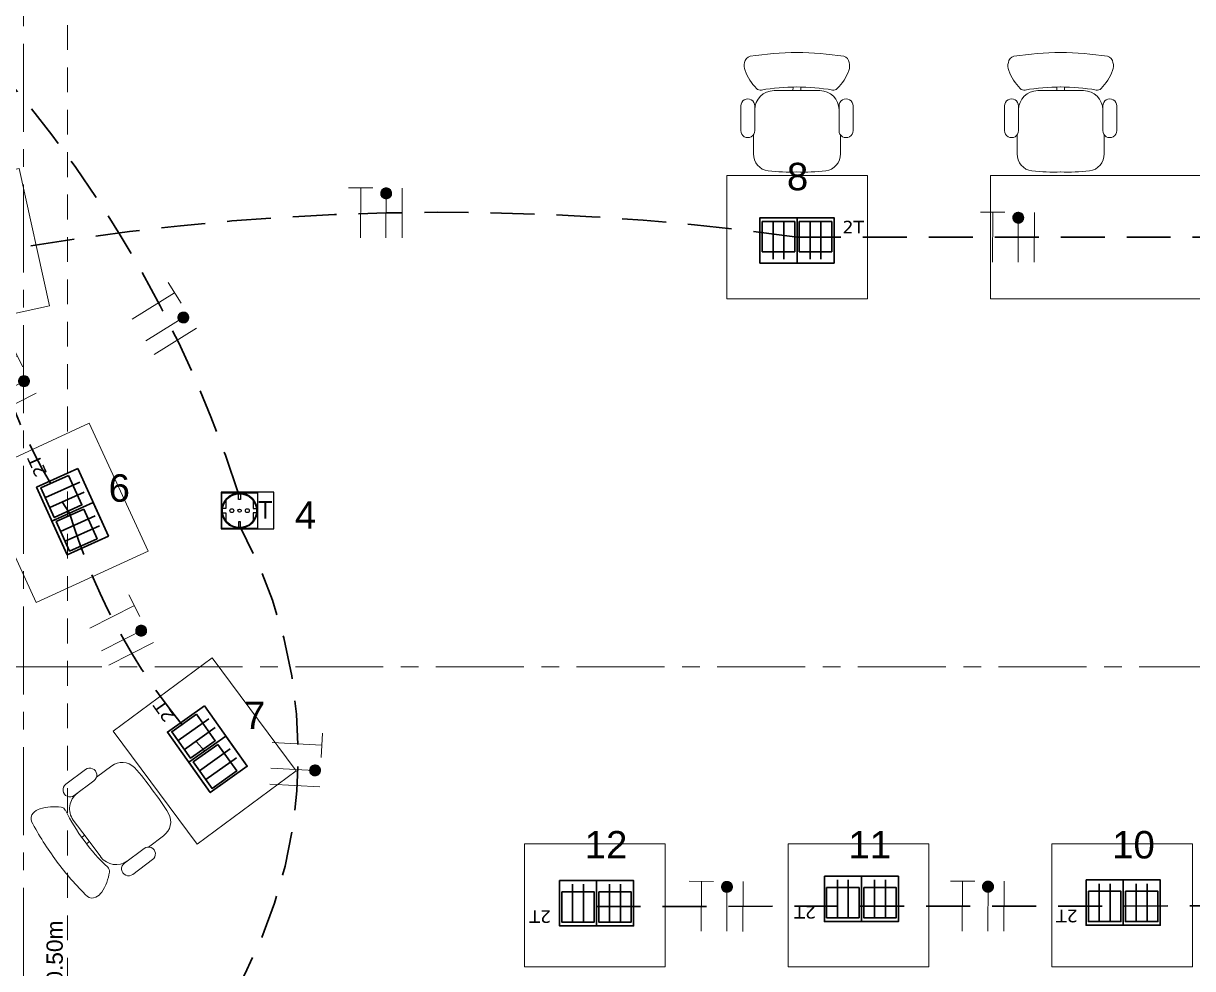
# Model space of a CAD drawing. Header units: inches. Extents: x -19 to 5698, y -728 to 92.
# Drawn here: x 400.32 to 406.97, y 32.69 to 38.07 of the extents above; entities that cross this region are included whole.
import ezdxf

# ---------------------------------------------------------------- set-up
doc = ezdxf.new("R2010")
doc.units = ezdxf.units.IN
doc.header["$MEASUREMENT"] = 0
for name, pattern in [('HIDDEN', [0.375, 0.25, -0.125]), ('Hidden Line', [0.195611, 0.141111, -0.0545]), ('Punto & Raya', [0.65, 0.5, -0.075, 0, -0.075]), ('RAYITAS', [0.375, 0.25, -0.125])]:
    doc.linetypes.add(name, pattern=pattern)
doc.layers.get('0').update_dxf_attribs({"color": 61})
for name, color, linetype, lineweight in [('00 conduct tomacorr', 120, 'HIDDEN', 30), ('00 IE LUZ EMERGENCIA', 253, 'Continuous', 0), ('T-TECHO-E', 150, 'Continuous', 20), ('TOMACORRIENTE', 22, 'RAYITAS', 9)]:
    doc.layers.add(name, color=color, linetype=linetype, lineweight=lineweight)
for name, color, linetype in [('02 _ ARQ _ ALB _ Ejes Generales', 251, 'Continuous'), ('08 _ STR _ EXT _ 09 Vigas', 251, 'Continuous'), ('Interior - Mobiliario', 7, 'Continuous'), ('Marcador - Secciones', 7, 'Continuous'), ('Notas - Etiquetas', 7, 'Continuous'), ('TOMA. SHUKO TECHO', 7, 'Continuous')]:
    doc.layers.add(name, color=color, linetype=linetype)
doc.styles.add('Annotative', font='arial.ttf')
doc.styles.add('Estilo_Generado_4', font='swisse.ttf')

# ---------------------------------------------------------------- blocks, each defined once
blk = doc.blocks.new('CAJA POP UP 6 MODULOS')
at = {"layer": '00 conduct tomacorr', "linetype": 'Continuous'}
for p, q in [((-0.095, -0.165), (-0.095, -0.0151)), ((-0.052, -0.165), (-0.052, -0.0151)), ((0.052, -0.165), (0.052, -0.0151)), ((0.095, -0.165), (0.095, -0.0151)), ((0, -0.165), (0, -0.18))]:
    blk.add_line(p, q, dxfattribs=at)
for points in [[(-0.147, 0), (0.147, 0), (0.147, -0.18), (-0.147, -0.18)], [(0, 0), (0.147, 0), (0.147, -0.18), (0, -0.18)]]:
    blk.add_lwpolyline(points, close=True, dxfattribs=at)
for points in [[(-0.138, -0.045), (-0.009, -0.045), (-0.009, -0.165), (-0.138, -0.165), (-0.138, -0.045)], [(0.009, -0.045), (0.138, -0.045), (0.138, -0.165), (0.009, -0.165), (0.009, -0.045)]]:
    blk.add_lwpolyline(points, dxfattribs=at)
at = {"color": 1, "insert": (-0.1807, -0.168), "char_height": 0.05, "attachment_point": 1, "rotation": 180}
blk.add_mtext_dynamic_manual_height_columns('{\\fVerdana|b0|i0|c0|p34;2T}', width=0.000481, gutter_width=0.1561, heights=[0], dxfattribs=at)
blk = doc.blocks.new('a')
at = {"layer": 'TOMACORRIENTE', "ltscale": 0.05}
h = blk.add_hatch(color=4, dxfattribs=at)
edge = h.paths.add_edge_path()
edge.add_arc((0, 0.0752), 0.0211, 0, 360)
at = {"layer": 'TOMACORRIENTE', "color": 4}
for p, q in [((-0.1455, 0.0963), (-0.0515, 0.0963)), ((-0.0985, 0.0963), (-0.0985, -0.0966)), ((0, 0.0963), (0, -0.0963)), ((0.0623, -0.0963), (0.0623, 0.0963))]:
    blk.add_line(p, q, dxfattribs=at)
blk.add_circle((0, 0.0752), 0.0211, dxfattribs=at)
blk = doc.blocks.new('CABLE 3FACE')
at = {"layer": 'T-TECHO-E', "rotation": 59.94170052614085}
blk.add_blockref('a', (0, 0), dxfattribs=at)
blk = doc.blocks.new('TOMA. SHOKU TECHO')
at = {"true_color": 0x4554a5}
h = blk.add_hatch(dxfattribs=at)
h.set_pattern_fill('ANSI31', color=175, scale=0.67)
h.set_pattern_definition([(45, (0, 0), (-1.5041929, 1.5041929), [])])
edge = h.paths.add_edge_path()
edge.add_arc((53448.7092, 40916.3603), 0.0111, 0, 360)
edge = h.paths.add_edge_path()
edge.add_arc((53448.7094, 40916.316), 0.00897, 0, 360)
edge = h.paths.add_edge_path()
edge.add_arc((53448.7092, 40916.272), 0.0111, 0, 360)
at = {"color": 5}
for points in [[(53448.8136, 40916.2114), (53448.8136, 40916.5114), (53448.6048, 40916.5114), (53448.6048, 40916.2114), (53448.8136, 40916.2114)], [(53448.6048, 40916.4194), (53448.6048, 40916.2129), (53448.8136, 40916.2129), (53448.8136, 40916.4194), (53448.6048, 40916.4194)], [(53448.6082, 40916.4171), (53448.8102, 40916.4171), (53448.8102, 40916.2152), (53448.6082, 40916.2152), (53448.6082, 40916.4171)], [(53448.6524, 40916.3939), (53448.6976, 40916.3939), (53448.6976, 40916.4118)], [(53448.7208, 40916.4118), (53448.7208, 40916.3939), (53448.7661, 40916.3939)], [(53448.613, 40916.322), (53448.6454, 40916.322), (53448.6454, 40916.3103), (53448.613, 40916.3103)], [(53448.8054, 40916.322), (53448.7731, 40916.322), (53448.7731, 40916.3103), (53448.8054, 40916.3103)], [(53448.6524, 40916.2384), (53448.6976, 40916.2384), (53448.6976, 40916.2205)], [(53448.7208, 40916.2205), (53448.7208, 40916.2384), (53448.7661, 40916.2384)]]:
    blk.add_lwpolyline(points, dxfattribs=at)
for centre, radius in [((53448.7092, 40916.3161), 0.101), ((53448.7092, 40916.3161), 0.0963), ((53448.7092, 40916.3603), 0.0111), ((53448.7094, 40916.316), 0.00897), ((53448.7092, 40916.272), 0.0111)]:
    blk.add_circle(centre, radius, dxfattribs=at)
at = {"color": 244, "true_color": 0x991b1e}
blk.add_text('T', height=0.1005, rotation=90, dxfattribs=at).set_placement((53448.7547, 40916.4213))

msp = doc.modelspace()

# ---------------------------------------------------------------- linework, layer by layer
at = {"layer": '00 conduct tomacorr'}
for p, q in [((404.72, 36.85), (409.92, 36.85)), ((403.5799, 33.044), (411.07, 33.05))]:
    msp.add_line(p, q, dxfattribs=at)
msp.add_lwpolyline([(400.3667, 31.3856, -0.036827), (400.8972, 31.8068, 0.974174), (401.0442, 31.9457, 0.338718), (401.5554, 35.1988)], format="xyb", dxfattribs=at)
for centre, radius, start, end in [((395.0415, 33.3044, -0.0001), 6.829, 17.79289, 48.84747), ((402.6999, 22.5376), 14.4542, 81.96607, 100.54877), ((403.1484, 37.0349), 3.108, 185.30413, 214.34813), ((403.961, 36.3047), 3.5302, 196.8517, 222.32617), ((402.5725, 34.5224), 3.0925, 204.94528, 259.01541)]:
    msp.add_arc(centre, radius, start, end, dxfattribs=at)
at = {"layer": '02 _ ARQ _ ALB _ Ejes Generales', "color": 251, "linetype": 'Punto & Raya', "lineweight": 13, "true_color": 0x636466}
msp.add_line((400.3201, 3.05), (400.3201, 44.9), dxfattribs=at)
at = {"layer": '08 _ STR _ EXT _ 09 Vigas', "color": 251, "linetype": 'Hidden Line', "lineweight": 13, "true_color": 0x636466}
msp.add_line((400.5701, 30.2), (400.5701, 39.4), dxfattribs=at)
at = {"layer": 'Interior - Mobiliario', "color": 175, "linetype": 'Continuous', "lineweight": 13}
for p, q in [((404.5892, 37.6836), (404.7196, 37.6836)), ((404.6969, 37.6836), (404.6973, 37.704)), ((404.85, 37.6836), (404.7196, 37.6836)), ((404.7422, 37.6836), (404.7419, 37.704)), ((406.0892, 37.6836), (406.2196, 37.6836)), ((406.1969, 37.6836), (406.1973, 37.704)), ((406.35, 37.6836), (406.2196, 37.6836)), ((406.2422, 37.6836), (406.2419, 37.704)), ((404.4002, 37.4563), (404.4002, 37.5965)), ((404.4801, 37.4563), (404.4801, 37.5967)), ((404.9591, 37.4563), (404.9591, 37.5967)), ((405.039, 37.4563), (405.039, 37.5965)), ((405.9002, 37.4563), (405.9002, 37.5965)), ((405.9801, 37.4563), (405.9801, 37.5967)), ((406.4591, 37.4563), (406.4591, 37.5967)), ((406.539, 37.4563), (406.539, 37.5965)), ((404.4725, 37.3248), (404.4719, 37.432)), ((404.9667, 37.3248), (404.9673, 37.432)), ((405.9725, 37.3248), (405.9719, 37.432)), ((406.4667, 37.3248), (406.4673, 37.432)), ((400.6737, 33.8226), (400.5612, 33.739)), ((400.8223, 33.8431), (400.7359, 33.7796)), ((400.7213, 33.7585), (400.6086, 33.6748)), ((400.604, 33.5353), (400.6818, 33.4307)), ((400.6683, 33.4489), (400.6521, 33.4364)), ((400.6953, 33.4125), (400.6786, 33.4006)), ((400.7596, 33.3261), (400.6818, 33.4307)), ((401.1172, 33.4464), (401.0315, 33.382)), ((401.0071, 33.3741), (400.8944, 33.2903)), ((401.0547, 33.31), (400.9422, 33.2264))]:
    msp.add_line(p, q, dxfattribs=at)
at = {"layer": 'Interior - Mobiliario', "color": 175, "linetype": 'Continuous', "lineweight": 13, "flags": 128}
for points in [[(400.4682, 36.4593), (400.2968, 37.2407), (399.613, 37.0907), (399.7844, 36.3093)], [(405.12, 36.5), (404.32, 36.5), (404.32, 37.2), (405.12, 37.2)], [(408.82, 36.5), (405.82, 36.5), (405.82, 37.2), (408.82, 37.2)], [(401.0295, 35.0654), (400.6949, 35.7921), (400.059, 35.4993), (400.3936, 34.7727)], [(401.8706, 33.8154), (401.3933, 34.4574), (400.8315, 34.0399), (401.3088, 33.3978)], [(403.97, 33.4), (403.17, 33.4), (403.17, 32.7), (403.97, 32.7)], [(405.47, 33.4), (404.67, 33.4), (404.67, 32.7), (405.47, 32.7)], [(406.97, 33.4), (406.17, 33.4), (406.17, 32.7), (406.97, 32.7)]]:
    msp.add_lwpolyline(points, close=True, dxfattribs=at)
at = {"layer": 'Interior - Mobiliario', "color": 175, "linetype": 'Continuous', "lineweight": 13}
for centre, major_axis, start_param, end_param in [((404.4938, 37.8245), (0, 0.0744), 1.316199, 1.942315), ((404.4635, 37.8381), (0, 0.0419), 0.242579, 1.449866), ((404.7192, 36.1864), (0, 1.7134), 6.282956, 6.439399), ((404.72, 36.1864), (0, 1.7134), 6.126972, 6.283414), ((404.9757, 37.8381), (0, 0.0419), 4.833319, 6.040606), ((404.9454, 37.8245), (0, 0.0744), 4.340871, 4.966987), ((405.9938, 37.8245), (0, 0.0744), 1.316199, 1.942315), ((405.9635, 37.8381), (0, 0.0419), 0.242579, 1.449866), ((406.2192, 36.1864), (0, 1.7134), 6.282956, 6.439399), ((406.22, 36.1864), (0, 1.7134), 6.126972, 6.283414), ((406.4757, 37.8381), (0, 0.0419), 4.833319, 6.040606), ((406.4454, 37.8245), (0, 0.0744), 4.340871, 4.966987), ((404.6945, 37.898), (0, 0.2887), 1.926573, 2.351051), ((404.7447, 37.898), (0, 0.2887), 3.932134, 4.356613), ((406.1945, 37.898), (0, 0.2887), 1.926573, 2.351051), ((406.2447, 37.898), (0, 0.2887), 3.932134, 4.356613), ((404.5892, 37.5741), (0, 0.1095), 0, 1.570796), ((404.5106, 37.7147), (0, 0.0287), 2.3326, 3.380474), ((404.7137, 36.5825), (0, 1.1218), 6.277925, 6.459683), ((404.7255, 36.5825), (0, 1.1218), 6.106688, 6.288446), ((404.85, 37.5741), (0, 0.1095), 4.712389, 6.283185), ((404.9286, 37.7147), (0, 0.0287), 2.902712, 3.950586), ((406.0892, 37.5741), (0, 0.1095), 0, 1.570796), ((406.0106, 37.7147), (0, 0.0287), 2.3326, 3.380474), ((406.2137, 36.5825), (0, 1.1218), 6.277925, 6.459683), ((406.2255, 36.5825), (0, 1.1218), 6.106688, 6.288446), ((406.35, 37.5741), (0, 0.1095), 4.712389, 6.283185), ((406.4286, 37.7147), (0, 0.0287), 2.902712, 3.950586), ((404.4402, 37.5965), (0, 0.04), 4.712389, 7.853982), ((404.999, 37.5965), (0, 0.04), 4.712389, 7.853982), ((405.9402, 37.5965), (0, 0.04), 4.712389, 7.853982), ((406.499, 37.5965), (0, 0.04), 4.712389, 7.853982), ((404.4402, 37.4563), (0, 0.04), 1.570796, 4.712389), ((404.999, 37.4563), (0, 0.04), 1.570796, 4.712389), ((405.9402, 37.4563), (0, 0.04), 1.570796, 4.712389), ((406.499, 37.4563), (0, 0.04), 1.570796, 4.712389), ((404.5691, 37.3227), (0, 0.097), 1.549364, 3.007057), ((404.8701, 37.3227), (0, 0.097), 3.276129, 4.733821), ((406.0691, 37.3227), (0, 0.097), 1.549364, 3.007057), ((406.3701, 37.3227), (0, 0.097), 3.276129, 4.733821), ((404.6789, 38.4366), (0, 1.2162), 3.040183, 3.175182), ((404.7603, 38.4366), (0, 1.2162), 3.108003, 3.243002), ((406.1789, 38.4366), (0, 1.2162), 3.040183, 3.175182), ((406.2603, 38.4366), (0, 1.2162), 3.108003, 3.243002), ((400.8817, 33.7668), (0.0778, 0.0579), 0.134536, 1.592229), ((400.6975, 33.7906), (0.0321, 0.0239), 4.712389, 7.853982), ((400.0532, 33.0142), (0.9761, 0.7256), 6.249596, 6.384595), ((400.585, 33.7069), (0.0321, 0.0239), 1.570796, 4.712389), ((400.6919, 33.6007), (0.0879, 0.0653), 1.570796, 3.141593), ((400.1018, 32.9488), (0.9761, 0.7256), 6.181776, 6.316775), ((400.434, 33.5279), (0.0597, 0.0444), 1.199278, 1.825394), ((400.4947, 33.3229), (0.2317, 0.1722), 0.790542, 1.21502), ((400.5321, 33.5799), (0.023, 0.0171), 6.044304, 7.092178), ((401.562, 34.0923), (0.9003, 0.6692), 2.965095, 3.146853), ((400.405, 33.544), (0.0336, 0.025), 1.691727, 2.899013), ((401.8832, 34.3242), (1.3751, 1.0221), 2.985379, 3.141822), ((401.0612, 33.5252), (0.0778, 0.0579), 4.690957, 6.148649), ((401.569, 34.0828), (0.9003, 0.6692), 3.136332, 3.31809), ((401.0309, 33.342), (0.0321, 0.0239), 4.712389, 7.853982), ((400.8474, 33.3914), (0.0879, 0.0653), 3.141593, 4.712389), ((401.8836, 34.3236), (1.3751, 1.0221), 3.141364, 3.297806), ((400.7815, 33.2444), (0.023, 0.0171), 5.474192, 6.522066), ((400.9184, 33.2584), (0.0321, 0.0239), 1.570796, 4.712389), ((400.5246, 33.2826), (0.2317, 0.1722), 5.068165, 5.492644), ((400.7034, 33.1654), (0.0597, 0.0444), 4.457791, 5.083907), ((400.7105, 33.133), (0.0336, 0.025), 3.384172, 4.591459)]:
    msp.add_ellipse(centre, major_axis=major_axis, ratio=0.996858, start_param=start_param, end_param=end_param, dxfattribs=at)
at = {"layer": 'Marcador - Secciones', "color": 251, "linetype": 'Punto & Raya', "lineweight": 13, "true_color": 0x636466}
msp.add_line((374.6667, 34.4067), (425.9403, 34.4067), dxfattribs=at)

# ---------------------------------------------------------------- block references
at = {"layer": '00 conduct tomacorr'}
for name, p, xscale, yscale, zscale, rotation in [('CABLE 3FACE', (402.3827, 36.9884), 1.47256122672843, 1.47256122672843, 1.47256122672843, 299.7894777823319), ('CABLE 3FACE', (405.978, 36.85), 1.47256122672843, 1.47256122672843, 1.47256122672843, 299.7894777823319), ('CAJA POP UP 6 MODULOS', (404.72, 36.7025), 1.432830642179531, 1.432830642179531, 1.432830642179531, 179.9999999999999), ('CABLE 3FACE', (401.1362, 36.3349, -0.0003), 1.47256122672843, 1.47256122672843, 1.47256122672843, 241.9168882077719), ('CABLE 3FACE', (400.2247, 35.9808), 1.47256122672843, 1.47256122672843, 1.47256122672843, 237.1449541200996), ('CAJA POP UP 6 MODULOS', (400.7168, 35.3419), 1.432830642179531, 1.432830642179531, 1.432830642179531, 294.2746687774643), ('CABLE 3FACE', (400.8912, 34.5616), 1.47256122672843, 1.47256122672843, 1.47256122672843, 237.1449541200996), ('CAJA POP UP 6 MODULOS', (401.4713, 34.013), 1.432830642179531, 1.432830642179531, 1.432830642179531, 305.3763031041002), ('CABLE 3FACE', (401.8685, 33.8234), 1.47256122672843, 1.47256122672843, 1.47256122672843, 207.0612281781133), ('CABLE 3FACE', (404.3209, 33.0446), 1.47256122672843, 1.47256122672843, 1.47256122672843, 299.7894777823319), ('CABLE 3FACE', (405.8057, 33.0458), 1.47256122672843, 1.47256122672843, 1.47256122672843, 299.7894777823319)]:
    msp.add_blockref(name, p, dxfattribs=dict(at, xscale=xscale, yscale=yscale, zscale=zscale, rotation=rotation))
at = {"layer": '00 conduct tomacorr', "xscale": 1.432830642179531, "yscale": 1.432830642179531, "zscale": 1.432830642179531}
for p in [(403.5799, 33.1914), (405.0863, 33.216), (406.5751, 33.1945)]:
    msp.add_blockref('CAJA POP UP 6 MODULOS', p, dxfattribs=at)
at = {"layer": 'TOMA. SHUKO TECHO', "rotation": 270}
msp.add_blockref('TOMA. SHOKU TECHO', (-40514.7665, 53484.0042), dxfattribs=at)

# ---------------------------------------------------------------- texts
at = {"layer": '00 IE LUZ EMERGENCIA', "style": 'Annotative'}
for tag, p in [('8', (404.6625, 37.1168, 0)), ('6', (400.8046, 35.3455, 0)), ('4', (401.8645, 35.1917, 0)), ('7', (401.5744, 34.0532, 0)), ('12', (403.5125, 33.3168, 0)), ('11', (405.0125, 33.3168, 0)), ('10', (406.5125, 33.3168, 0))]:
    msp.add_attdef(tag, p, '', height=0.1562, dxfattribs=at)
at = {"layer": 'Notas - Etiquetas', "color": 171, "linetype": 'Continuous', "lineweight": 13, "insert": (400.4514, 31.6853), "char_height": 0.0925, "attachment_point": 1, "rotation": 90, "style": 'Estilo_Generado_4'}
msp.add_mtext('\\A1;{\\pql;\\fSwis721 Ex BT|b0|i0|c0|p34;VIGA-101\\fSwis721 Ex BT|b0|i0|c0|p34; \\fSwis721 Ex BT|b0|i0|c0|p34;0.60\\fSwis721 Ex BT|b0|i0|c0|p34;x\\fSwis721 Ex BT|b0|i0|c0|p34;0.50\\fSwis721 Ex BT|b0|i0|c0|p34;m}', dxfattribs=at)

doc.saveas('drawing.dxf')
